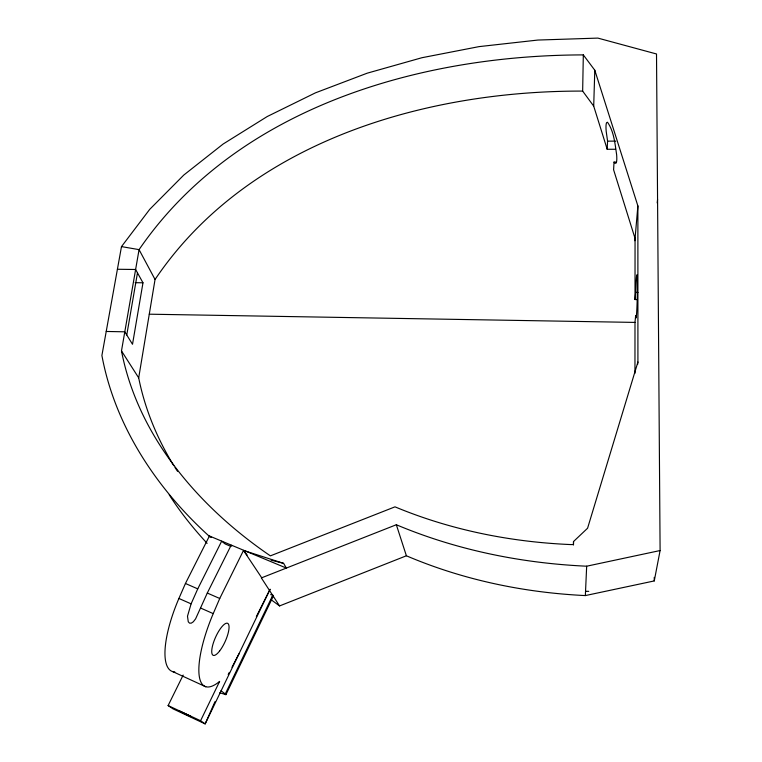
<?xml version="1.0" encoding="UTF-8"?>
<svg xmlns="http://www.w3.org/2000/svg" width="762" height="762" viewBox="0 0 762 762"><rect width="100%" height="100%" fill="white"/><g stroke="black" fill="none" stroke-linecap="round" stroke-linejoin="round"><path stroke-width="1.14" d="M634.956 373.313L634.994 322.412L635.641 315.687A21.593 0.848 -88.8 0 0 636.651 312.582A21.593 0.848 -88.8 0 0 637.384 289.217L637.394 284.131A21.593 0.848 -88.8 0 0 636.708 275.263A21.593 0.848 -88.8 0 0 635.679 292.389L635.013 299.542L637.289 299.58M635.013 299.542L635.06 238.43L613.601 169.783L614.029 162.087L616.41 162.096M573.462 544.954L573.519 541.534L587.578 528.228L637.918 362.017L637.88 205.911L594.798 70.237L583.321 54.902C418.986 55.159 236.315 107.833 139.065 249.631L121.482 350.911C138.132 437.083 199.539 507.578 270.386 555.86L394.992 506.844C450.523 530 510.321 541.963 570.328 544.554L573.453 544.582L573.519 541.534M615.506 149.266L607.19 149.266L593.703 106.109L582.654 91.088L583.321 54.902M593.703 106.109L594.798 70.237M271.015 599.637L279.559 605.933L406.394 555.784C462.963 579.93 524.008 592.636 585.349 595.579L586.673 566.204L660.102 550.545L656.511 53.978L597.884 38.1L537.896 40.053L479.031 46.625L421.929 57.721L367.198 73.181L315.43 92.85L267.233 116.529L223.161 144.008L183.804 175.041L149.723 209.35L121.482 246.612L101.898 355.483C115.052 426.434 157.058 489.252 210.074 536.991M607.19 149.266L607.571 141.141L606.181 131.216A19.86 3.286 78.7 0 1 606.676 122.587L607.524 122.253C614.02 131.521 614.982 143.742 616.639 154.715A19.869 3.296 78.7 0 1 616.039 163.125L615.163 163.297L614.029 162.087M634.86 240.725L637.88 205.911M637.67 364.341L637.918 362.017M657.187 202.949L657.568 199.463M173.765 465.649C157.21 438.636 144.885 408.965 138.694 377.847L155.048 279.483C247.764 141.932 424.205 90.659 582.654 91.088M117.415 269.262L135.617 269.491L142.98 282.788L132.512 344.3L124.797 331.813L106.223 331.46M126.759 334.975L137.484 272.853M585.349 595.579L654.263 580.93L660.102 550.545M230.886 546.392L225.181 543.973L221.666 541.191L197.749 588.874L191.1 603.847L187.49 616.22L188.271 621.802L189.557 623.154L191.3 623.145L193.319 621.782L195.586 618.887L207.293 593.046L231.153 545.211L231.8 545.849M256.356 616.563L270.129 589.207L205.159 723.9L200.577 720.747L219.618 681.409A74.314 22.108 -66 0 1 213.227 613.62L219.742 598.484L243.507 550.45L283.597 563.356L286.36 568.071L209.426 536L185.442 583.482L178.908 598.465A73.752 23.641 -65.6 0 0 174.831 671.97M214.979 701.678L205.159 723.9L173.041 708.87L168.116 705.564L183.166 675.075M273.31 596.141L225.914 694.668L225.257 694.001L272.863 595.084M228.209 674.503L229.295 672.436M231.991 667.264L239.001 653.806M586.673 566.204C521.494 563.251 456.571 550.088 396.335 524.742L261.366 577.92L279.559 605.933M225.914 694.668L219.77 692.744M272.215 597.37L272.415 596.427M607.571 141.141L615.753 141.132M135.15 282.683L142.98 282.788M635.679 292.389L637.984 292.427M585.54 591.302L588.759 591.35M149.276 314.192L634.994 322.412M121.482 246.612L139.065 249.631L155.048 279.483M271.101 560.146L283.597 563.356M207.293 593.046L219.742 598.484M185.442 583.482L197.749 588.874M178.908 598.465L191.1 603.847M200.873 608.162L213.227 613.62M172.812 671.636L205.788 686.781M168.116 705.564L200.577 720.747M209.426 536L211.236 537.391M220.97 690.696L225.257 694.001M207.112 543.344C193.186 528.237 180.232 512.14 169.212 494.776M270.72 594.417L271.301 595.036M247.126 555.012L243.507 550.45L261.718 577.787M175.022 467.544L177.546 471.326M121.482 350.911L138.694 377.847M396.335 524.742L406.394 555.784M654.244 577.358L654.263 580.93M191.433 716.785L179.08 710.898L191.433 716.785M219.627 650.977A17.545 5.248 -65.7 0 0 228.248 623.83A17.545 5.248 -65.7 0 0 213.303 643.128A17.545 5.248 -65.7 0 0 219.627 650.977"/></g></svg>
